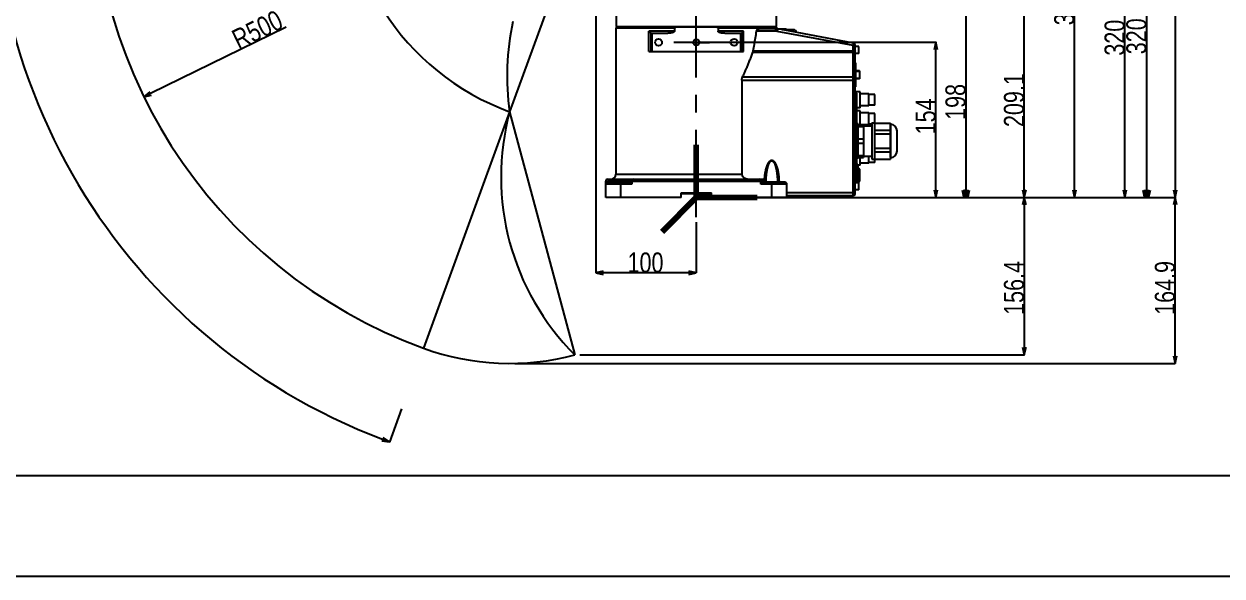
# Model space of a CAD drawing. Extents: x 0 to 4205, y 0 to 2970.
# Drawn here: x 1824 to 3014, y 0 to 548 of the extents above; entities that cross this region are included whole.
import ezdxf

# ---------------------------------------------------------------- set-up
doc = ezdxf.new("R2010")
doc.units = 0
doc.header["$LTSCALE"] = 231.275
doc.header["$PDMODE"] = 3
doc.header["$PDSIZE"] = 0.3125
doc.linetypes.add('CENTER', pattern=[0.6, 0.375, -0.075, 0.075, -0.075])
doc.layers.get('0').update_dxf_attribs({"linetype": 'CONTINUOUS'})
doc.layers.get('Defpoints').update_dxf_attribs({"linetype": 'CONTINUOUS'})
for name, color, linetype in [('5_ALL_CURVE', 7, 'CONTINUOUS'), ('95_ALL_DIM', 7, 'CONTINUOUS'), ('DEFAULT_1', 7, 'CENTER')]:
    doc.layers.add(name, color=color, linetype=linetype)
doc.layers.add('坐标轴', color=10, linetype='CONTINUOUS', lineweight=200)
doc.styles.get("Standard").update_dxf_attribs({"font": 'txt', "width": 0.8})
doc.dimstyles.new('DIMSTYLE_1', dxfattribs={"dimtxt": 20, "dimasz": 7.5, "dimexe": 0.18, "dimexo": 0.0625, "dimgap": 0.09, "dimtad": 1, "dimdec": 3, "dimdsep": 46, "dimtxsty": 'Standard', "dimblk": 'OPEN', "dimblk1": 'OPEN', "dimblk2": 'OPEN', "dimcen": 0.09, "dimadec": 0, "dimazin": 0, "dimtp": 0.001, "dimtm": 0.001, "dimtfac": 1, "dimtdec": 3, "dimtofl": 0, "dimtmove": 0, "dimatfit": 3, "dimldrblk": 'OPEN', "dimfxl": 1, "dimtolj": 1, "dimarcsym": 0})
doc.dimstyles.new('DIMSTYLE_2', dxfattribs={"dimtxt": 20, "dimasz": 7.5, "dimexe": 0.18, "dimexo": 0.0625, "dimgap": 0.09, "dimtad": 1, "dimdec": 3, "dimdsep": 46, "dimtxsty": 'Standard', "dimblk": 'OPEN', "dimblk1": 'OPEN', "dimblk2": 'OPEN', "dimcen": 0.09, "dimadec": 0, "dimazin": 0, "dimtp": 0.5, "dimtm": 0.5, "dimtfac": 1, "dimtdec": 3, "dimtofl": 0, "dimtmove": 0, "dimatfit": 3, "dimldrblk": 'OPEN', "dimfxl": 1, "dimtolj": 1, "dimarcsym": 0})
doc.dimstyles.new('DIMSTYLE_3', dxfattribs={"dimtxt": 20, "dimasz": 7.5, "dimexe": 0.18, "dimexo": 0.0625, "dimgap": 0.09, "dimtad": 1, "dimdec": 3, "dimdsep": 46, "dimtxsty": 'Standard', "dimblk": 'OPEN', "dimblk1": 'OPEN', "dimblk2": 'OPEN', "dimcen": 0.09, "dimadec": 0, "dimazin": 0, "dimtp": 0.001, "dimtm": 0.001, "dimtfac": 1, "dimtdec": 3, "dimtofl": 0, "dimtmove": 0, "dimatfit": 3, "dimldrblk": 'OPEN', "dimfxl": 1, "dimtolj": 1, "dimarcsym": 0})

# ---------------------------------------------------------------- blocks, each defined once
blk = doc.blocks.new('_OPEN')
at = {"color": 0, "linetype": 'ByBlock'}
for p, q in [((0, 0), (-1, 0.23)), ((-1, -0.23), (0, 0)), ((-1, 0), (0, 0))]:
    blk.add_line(p, q, dxfattribs=at)
blk = doc.blocks.new('*D9')
at = {"layer": '95_ALL_DIM', "color": 0, "lineweight": -2, "transparency": 16777216}
for p, q in [((2392, 1260.3), (2392, 1295.4)), ((2199, 166.1), (2187, 133.1))]:
    blk.add_line(p, q, dxfattribs=at)
blk.add_arc((2392, 696.2), 599, 90.7174, 249.2826, dxfattribs=at)
at = {"layer": 'Defpoints', "color": 0, "transparency": 16777216}
for p in [(2392, 1260.2), (2392, 1207.6), (1911.5, 1053.9), (2390.3, 691.5), (2199.1, 166.1)]:
    blk.add_point(p, dxfattribs=at)
at = {"layer": '95_ALL_DIM', "color": 0, "lineweight": -2, "transparency": 16777216, "xscale": 7.5, "yscale": 7.5, "zscale": 7.5}
for p, rotation in [((2392, 1295.2), 0.3586754377824675), ((2187.1, 133.3), 339.6413245622188)]:
    blk.add_blockref('_OPEN', p, dxfattribs=dict(at, rotation=rotation))
at = {"layer": '95_ALL_DIM', "color": 0, "transparency": 16777216, "insert": (1784, 733.5), "char_height": 20, "attachment_point": 5, "rotation": 86.4841}
blk.add_mtext('\\A1;-160°', dxfattribs=at)
blk = doc.blocks.new('*D10')
at = {"layer": '95_ALL_DIM', "color": 0, "lineweight": -2, "transparency": 16777216}
for p, q in [((2392, 607.2), (2392, 301.1)), ((2492, 351.5), (2492, 301.1)), ((2484.5, 301.2), (2399.5, 301.2))]:
    blk.add_line(p, q, dxfattribs=at)
at = {"layer": 'Defpoints', "color": 0, "transparency": 16777216}
for p in [(2392, 607.2), (2492, 351.5), (2392, 301.2)]:
    blk.add_point(p, dxfattribs=at)
at = {"layer": '95_ALL_DIM', "color": 0, "lineweight": -2, "transparency": 16777216, "xscale": 7.5, "yscale": 7.5, "zscale": 7.5, "rotation": 180}
blk.add_blockref('_OPEN', (2392, 301.2), dxfattribs=at)
at = {"layer": '95_ALL_DIM', "color": 0, "lineweight": -2, "transparency": 16777216, "xscale": 7.5, "yscale": 7.5, "zscale": 7.5}
blk.add_blockref('_OPEN', (2492, 301.2), dxfattribs=at)
at = {"layer": '95_ALL_DIM', "color": 0, "transparency": 16777216, "insert": (2441.5, 311.3), "char_height": 20, "attachment_point": 5}
blk.add_mtext('\\A1;100', dxfattribs=at)
blk = doc.blocks.new('*D11')
at = {"layer": '95_ALL_DIM', "color": 0, "lineweight": -2, "transparency": 16777216}
for p, q in [((2469.8, 530.2), (2730.3, 530.2)), ((2730.1, 383.7), (2730.1, 522.7)), ((2552.1, 376.2), (2730.3, 376.2))]:
    blk.add_line(p, q, dxfattribs=at)
at = {"layer": 'Defpoints', "color": 0, "transparency": 16777216}
for p in [(2469.7, 530.2), (2730.1, 530.2), (2552.1, 376.2)]:
    blk.add_point(p, dxfattribs=at)
at = {"layer": '95_ALL_DIM', "color": 0, "lineweight": -2, "transparency": 16777216, "xscale": 7.5, "yscale": 7.5, "zscale": 7.5}
for p, rotation in [((2730.1, 530.2), 90), ((2730.1, 376.2), 270)]:
    blk.add_blockref('_OPEN', p, dxfattribs=dict(at, rotation=rotation))
at = {"layer": '95_ALL_DIM', "color": 0, "transparency": 16777216, "insert": (2720, 456.6), "char_height": 20, "attachment_point": 5, "rotation": 90}
blk.add_mtext('\\A1;154', dxfattribs=at)
blk = doc.blocks.new('*D12')
at = {"layer": '95_ALL_DIM', "color": 0, "lineweight": -2, "transparency": 16777216}
for p, q in [((2481.6, 696.2), (2918, 696.2)), ((2917.9, 383.7), (2917.9, 688.7)), ((2588.4, 376.2), (2918, 376.2))]:
    blk.add_line(p, q, dxfattribs=at)
at = {"layer": 'Defpoints', "color": 0, "transparency": 16777216}
for p in [(2481.5, 696.2), (2917.9, 696.2), (2588.3, 376.2)]:
    blk.add_point(p, dxfattribs=at)
at = {"layer": '95_ALL_DIM', "color": 0, "lineweight": -2, "transparency": 16777216, "xscale": 7.5, "yscale": 7.5, "zscale": 7.5}
for p, rotation in [((2917.9, 696.2), 90), ((2917.9, 376.2), 270)]:
    blk.add_blockref('_OPEN', p, dxfattribs=dict(at, rotation=rotation))
at = {"layer": '95_ALL_DIM', "color": 0, "transparency": 16777216, "insert": (2907.8, 534.8), "char_height": 20, "attachment_point": 5, "rotation": 90}
blk.add_mtext('\\A1;320', dxfattribs=at)
blk = doc.blocks.new('*D13')
at = {"layer": '95_ALL_DIM', "color": 0, "lineweight": -2, "transparency": 16777216}
for p, q in [((2748.6, 585.3), (2818, 585.3)), ((2817.9, 383.7), (2817.9, 577.8)), ((2587, 376.2), (2818, 376.2))]:
    blk.add_line(p, q, dxfattribs=at)
at = {"layer": 'Defpoints', "color": 0, "transparency": 16777216}
for p in [(2748.5, 585.3), (2817.9, 585.3), (2587, 376.2)]:
    blk.add_point(p, dxfattribs=at)
at = {"layer": '95_ALL_DIM', "color": 0, "lineweight": -2, "transparency": 16777216, "xscale": 7.5, "yscale": 7.5, "zscale": 7.5}
for p, rotation in [((2817.9, 585.3), 90), ((2817.9, 376.2), 270)]:
    blk.add_blockref('_OPEN', p, dxfattribs=dict(at, rotation=rotation))
at = {"layer": '95_ALL_DIM', "color": 0, "transparency": 16777216, "insert": (2807.8, 472.8), "char_height": 20, "attachment_point": 5, "rotation": 90}
blk.add_mtext('\\A1;209.1', dxfattribs=at)
blk = doc.blocks.new('*D14')
at = {"layer": '95_ALL_DIM', "color": 0, "lineweight": -2, "transparency": 16777216}
for p, q in [((2573.8, 769.4), (2868, 769.4)), ((2867.9, 383.7), (2867.9, 761.9)), ((2572, 376.2), (2868, 376.2))]:
    blk.add_line(p, q, dxfattribs=at)
at = {"layer": 'Defpoints', "color": 0, "transparency": 16777216}
for p in [(2573.7, 769.4), (2867.9, 769.4), (2572, 376.2)]:
    blk.add_point(p, dxfattribs=at)
at = {"layer": '95_ALL_DIM', "color": 0, "lineweight": -2, "transparency": 16777216, "xscale": 7.5, "yscale": 7.5, "zscale": 7.5}
for p, rotation in [((2867.9, 769.4), 90), ((2867.9, 376.2), 270)]:
    blk.add_blockref('_OPEN', p, dxfattribs=dict(at, rotation=rotation))
at = {"layer": '95_ALL_DIM', "color": 0, "transparency": 16777216, "insert": (2857.8, 573.9), "char_height": 20, "attachment_point": 5, "rotation": 90}
blk.add_mtext('\\A1;393.3', dxfattribs=at)
blk = doc.blocks.new('*D16')
at = {"layer": '95_ALL_DIM', "color": 0, "lineweight": -2, "transparency": 16777216}
for p, q in [((2397, 1196.2), (2968, 1196.2)), ((2967.9, 1188.7), (2967.9, 383.7)), ((2587, 376.2), (2968, 376.2))]:
    blk.add_line(p, q, dxfattribs=at)
at = {"layer": 'Defpoints', "color": 0, "transparency": 16777216}
for p in [(2397, 1196.2), (2587, 376.2), (2967.9, 376.2)]:
    blk.add_point(p, dxfattribs=at)
at = {"layer": '95_ALL_DIM', "color": 0, "lineweight": -2, "transparency": 16777216, "xscale": 7.5, "yscale": 7.5, "zscale": 7.5}
for p, rotation in [((2967.9, 1196.2), 90), ((2967.9, 376.2), 270)]:
    blk.add_blockref('_OPEN', p, dxfattribs=dict(at, rotation=rotation))
at = {"layer": '95_ALL_DIM', "color": 0, "transparency": 16777216, "insert": (2957.8, 762.1), "char_height": 20, "attachment_point": 5, "rotation": 90}
blk.add_mtext('\\A1;820', dxfattribs=at)
blk = doc.blocks.new('*D17')
at = {"layer": '95_ALL_DIM', "color": 0, "lineweight": -2, "transparency": 16777216}
for p, q in [((2587, 376.2), (2818, 376.2)), ((2817.9, 368.7), (2817.9, 227.3)), ((2376.2, 219.8), (2818, 219.8))]:
    blk.add_line(p, q, dxfattribs=at)
at = {"layer": 'Defpoints', "color": 0, "transparency": 16777216}
for p in [(2587, 376.2), (2376.2, 219.8), (2817.9, 219.8)]:
    blk.add_point(p, dxfattribs=at)
at = {"layer": '95_ALL_DIM', "color": 0, "lineweight": -2, "transparency": 16777216, "xscale": 7.5, "yscale": 7.5, "zscale": 7.5}
for p, rotation in [((2817.9, 376.2), 90), ((2817.9, 219.8), 270)]:
    blk.add_blockref('_OPEN', p, dxfattribs=dict(at, rotation=rotation))
at = {"layer": '95_ALL_DIM', "color": 0, "transparency": 16777216, "insert": (2807.8, 286.2), "char_height": 20, "attachment_point": 5, "rotation": 90}
blk.add_mtext('\\A1;156.4', dxfattribs=at)
blk = doc.blocks.new('*D18')
at = {"layer": '95_ALL_DIM', "color": 0, "lineweight": -2, "transparency": 16777216}
for p, q in [((2572, 376.2), (2968, 376.2)), ((2967.9, 218.7), (2967.9, 368.7)), ((2311.5, 211.2), (2968, 211.2))]:
    blk.add_line(p, q, dxfattribs=at)
at = {"layer": 'Defpoints', "color": 0, "transparency": 16777216}
for p in [(2572, 376.2), (2967.9, 376.2), (2311.5, 211.2)]:
    blk.add_point(p, dxfattribs=at)
at = {"layer": '95_ALL_DIM', "color": 0, "lineweight": -2, "transparency": 16777216, "xscale": 7.5, "yscale": 7.5, "zscale": 7.5}
for p, rotation in [((2967.9, 376.2), 90), ((2967.9, 211.2), 270)]:
    blk.add_blockref('_OPEN', p, dxfattribs=dict(at, rotation=rotation))
at = {"layer": '95_ALL_DIM', "color": 0, "transparency": 16777216, "insert": (2957.8, 286.2), "char_height": 20, "attachment_point": 5, "rotation": 90}
blk.add_mtext('\\A1;164.9', dxfattribs=at)
blk = doc.blocks.new('*D24')
at = {"layer": '95_ALL_DIM', "color": 0, "lineweight": -2, "transparency": 16777216}
blk.add_line((2084.3, 545.4), (1949.7, 479.4), dxfattribs=at)
at = {"layer": 'Defpoints', "color": 0, "transparency": 16777216}
for p in [(2392, 696.2), (1943, 476.1)]:
    blk.add_point(p, dxfattribs=at)
at = {"layer": '95_ALL_DIM', "color": 0, "lineweight": -2, "transparency": 16777216, "xscale": 7.5, "yscale": 7.5, "zscale": 7.5, "rotation": 206.1091323632029}
blk.add_blockref('_OPEN', (1943, 476.1), dxfattribs=at)
at = {"layer": '95_ALL_DIM', "color": 0, "transparency": 16777216, "insert": (2055.8, 542.7), "char_height": 20, "attachment_point": 5, "rotation": 26.1091}
blk.add_mtext('\\A1;R500', dxfattribs=at)
blk = doc.blocks.new('*D33')
at = {"layer": 'Defpoints', "color": 0, "transparency": 16777216}
for p in [(2568.8, 574.2), (2507, 376.2), (2759.8, 376.2)]:
    blk.add_point(p, dxfattribs=at)
at = {"layer": '坐标轴', "color": 0, "lineweight": -2, "transparency": 16777216}
for p, q in [((2568.9, 574.2), (2760, 574.2)), ((2759.8, 566.7), (2759.8, 383.7)), ((2507, 376.2), (2760, 376.2))]:
    blk.add_line(p, q, dxfattribs=at)
at = {"layer": '坐标轴', "color": 0, "lineweight": -2, "transparency": 16777216, "xscale": 7.5, "yscale": 7.5, "zscale": 7.5}
for p, rotation in [((2759.8, 574.2), 90), ((2759.8, 376.2), 270)]:
    blk.add_blockref('_OPEN', p, dxfattribs=dict(at, rotation=rotation))
at = {"layer": '坐标轴', "color": 0, "transparency": 16777216, "insert": (2749.7, 471), "char_height": 20, "attachment_point": 5, "rotation": 90}
blk.add_mtext('\\A1;198', dxfattribs=at)
blk = doc.blocks.new('*D40')
at = {"layer": 'Defpoints', "color": 0, "transparency": 16777216}
for p in [(2392, 696.2), (2492, 376.2), (2939.5, 376.2)]:
    blk.add_point(p, dxfattribs=at)
at = {"layer": '坐标轴', "color": 0, "lineweight": -2, "transparency": 16777216}
for p, q in [((2392, 696.2), (2939.6, 696.2)), ((2939.5, 688.7), (2939.5, 383.7)), ((2492, 376.2), (2939.6, 376.2))]:
    blk.add_line(p, q, dxfattribs=at)
at = {"layer": '坐标轴', "color": 0, "lineweight": -2, "transparency": 16777216, "xscale": 7.5, "yscale": 7.5, "zscale": 7.5}
for p, rotation in [((2939.5, 696.2), 90), ((2939.5, 376.2), 270)]:
    blk.add_blockref('_OPEN', p, dxfattribs=dict(at, rotation=rotation))
at = {"layer": '坐标轴', "color": 0, "transparency": 16777216, "insert": (2929.4, 536.2), "char_height": 20, "attachment_point": 5, "rotation": 90}
blk.add_mtext('\\A1;320', dxfattribs=at)

msp = doc.modelspace()

# ---------------------------------------------------------------- linework, layer by layer
for p, q in [((2412.4681, 562.6674), (2412.4681, 545.9674)), ((2571.4681, 562.6674), (2571.4681, 545.9674)), ((2412.9681, 545.6674), (2411.9681, 544.6674)), ((2411.9681, 544.6674), (2470.2655, 544.6674)), ((2411.9681, 544.6674), (2411.9681, 399.1674)), ((2412.4681, 545.9674), (2571.468, 545.9674)), ((2412.9681, 545.6674), (2570.9681, 545.6674)), ((2418.9681, 545.9674), (2418.9681, 545.6674)), ((2422.3726, 545.9674), (2422.3726, 545.6674)), ((2430.3726, 545.9674), (2430.3726, 545.6674)), ((2431.9681, 545.9674), (2431.9681, 545.6674)), ((2470.2655, 541.1674), (2444.9092, 541.1674)), ((2444.9092, 521.1674), (2444.9092, 541.1674)), ((2446.9644, 539.1674), (2463.7723, 539.1674)), ((2446.9681, 521.1674), (2446.9681, 539.1674)), ((2447.9681, 521.1674), (2447.9681, 539.1674)), ((2460.7975, 545.9674), (2460.7975, 545.6674)), ((2468.7975, 545.9674), (2468.7975, 545.6674)), ((2470.2655, 544.6674), (2470.2655, 541.1674)), ((2513.6706, 544.6674), (2571.9681, 544.6674)), ((2513.6706, 544.6674), (2513.6706, 541.1674)), ((2539.0269, 541.1674), (2513.6706, 541.1674)), ((2515.1386, 545.9674), (2515.1386, 545.6674)), ((2520.1638, 539.1674), (2536.9718, 539.1674)), ((2523.1386, 545.9674), (2523.1386, 545.6674)), ((2535.9681, 539.1674), (2535.9681, 521.1674)), ((2536.9681, 539.1674), (2536.9681, 521.1674)), ((2539.0269, 521.1674), (2539.0269, 541.1674)), ((2571.0465, 541.2087), (2551.8766, 541.2087)), ((2551.9681, 545.9674), (2551.9681, 545.6674)), ((2553.5635, 545.9674), (2553.5635, 545.6674)), ((2571.0465, 543.6674), (2554.3638, 543.6674)), ((2561.5635, 545.9674), (2561.5635, 545.6674)), ((2570.9681, 545.6674), (2571.9681, 544.6674)), ((2571.0465, 541.2087), (2571.0465, 543.6674)), ((2571.9681, 544.6674), (2571.9681, 543.6252)), ((2647.9681, 527.0291), (2572.3258, 541.0908)), ((2648.3336, 529.4713), (2572.8741, 543.499)), ((2580.9681, 543.3674), (2573.5819, 543.3674)), ((2581.4681, 542.8674), (2576.2715, 542.8674)), ((2588.4681, 542.6674), (2577.3474, 542.6674)), ((2581.4681, 542.8674), (2581.4681, 542.6674)), ((2647.9681, 378.1674), (2647.9681, 527.0291)), ((2649.9681, 380.1674), (2649.9681, 527.5049)), ((2653.4681, 526.1674), (2649.9681, 526.1674)), ((2653.4681, 519.1674), (2653.4681, 526.1674)), ((2444.9092, 521.1674), (2539.0269, 521.1674)), ((2548.1623, 520.4548), (2647.9681, 520.4548)), ((2548.5463, 521.9088), (2647.9681, 521.9088)), ((2653.4681, 519.1674), (2649.9681, 519.1674)), ((2650.4681, 509.8674), (2649.9681, 509.8674)), ((2650.4681, 506.8674), (2649.9681, 506.8674)), ((2650.4681, 485.8674), (2650.4681, 509.8674)), ((2654.0681, 501.7774), (2650.4681, 501.7774)), ((2654.4681, 501.3674), (2650.4681, 501.3674)), ((2654.0681, 501.7774), (2654.0681, 501.3674)), ((2654.4681, 494.3674), (2654.4681, 501.3674)), ((2537.1787, 492.4926), (2649.9681, 492.4926)), ((2537.1787, 492.4926), (2537.1787, 399.1674)), ((2647.9681, 495.7509), (2537.9652, 495.7509)), ((2650.4681, 488.8674), (2649.9681, 488.8674)), ((2654.4681, 494.3674), (2650.4681, 494.3674)), ((2654.0681, 493.9574), (2650.4681, 493.9574)), ((2654.0681, 494.3674), (2654.0681, 493.9574)), ((2650.4681, 485.8674), (2649.9681, 485.8674)), ((2654.9681, 481.1674), (2649.9681, 481.1674)), ((2649.9681, 479.6674), (2651.4681, 479.6674)), ((2651.4681, 390.6674), (2651.4681, 479.6674)), ((2654.9681, 465.1674), (2654.9681, 481.1674)), ((2663.4681, 479.1674), (2654.9681, 479.1674)), ((2663.4681, 467.1674), (2663.4681, 479.1674)), ((2669.4681, 478.4174), (2663.4681, 478.4174)), ((2669.4681, 467.9174), (2669.4681, 478.4174)), ((2654.9681, 465.1674), (2651.4681, 465.1674)), ((2663.4681, 467.1674), (2654.9681, 467.1674)), ((2669.4681, 467.9174), (2663.4681, 467.9174)), ((2654.9681, 462.1674), (2651.4681, 462.1674)), ((2654.9681, 448.6674), (2654.9681, 462.1674)), ((2663.4681, 460.1674), (2654.9681, 460.1674)), ((2663.4681, 448.1674), (2663.4681, 460.1674)), ((2669.4681, 459.4174), (2663.4681, 459.4174)), ((2669.4681, 410.9174), (2669.4681, 459.4174)), ((2652.9681, 449.1674), (2651.4681, 449.1674)), ((2652.9681, 415.1674), (2652.9681, 449.1674)), ((2652.9681, 448.6674), (2657.9681, 448.6674)), ((2652.9681, 446.6474), (2657.9681, 446.6474)), ((2657.9681, 448.6674), (2657.9681, 415.6674)), ((2663.4681, 448.1674), (2657.9681, 448.1674)), ((2657.9681, 447.1674), (2666.4681, 447.1674)), ((2666.4681, 448.9174), (2663.4681, 448.9174)), ((2666.4681, 450.1674), (2669.4681, 450.1674)), ((2666.4681, 450.1674), (2666.4681, 414.1674)), ((2669.4681, 450.0537), (2684.939, 450.0537)), ((2669.4681, 442.86), (2684.939, 442.86)), ((2684.939, 450.0537), (2684.939, 414.2811)), ((2684.9749, 448.6674), (2684.939, 448.6674)), ((2684.9749, 415.6674), (2684.9749, 448.6674)), ((2691.4681, 422.1606), (2691.4681, 442.1743)), ((2652.9681, 434.1874), (2657.9681, 434.1874)), ((2652.9681, 430.1474), (2657.9681, 430.1474)), ((2669.4681, 439.3612), (2684.939, 439.3612)), ((2652.9681, 417.6874), (2657.9681, 417.6874)), ((2657.9681, 417.1674), (2666.4681, 417.1674)), ((2663.4681, 410.1674), (2663.4681, 417.1674)), ((2669.4681, 424.9737), (2684.939, 424.9737)), ((2669.4681, 421.4749), (2684.939, 421.4749)), ((2652.9681, 415.1674), (2651.4681, 415.1674)), ((2654.9681, 408.1674), (2652.5661, 408.1674)), ((2652.9681, 415.6674), (2657.9681, 415.6674)), ((2652.9681, 390.6674), (2652.9681, 406.6674)), ((2654.9681, 408.1674), (2654.9681, 415.6674)), ((2663.4681, 410.1674), (2654.9681, 410.1674)), ((2669.4681, 410.9174), (2663.4681, 410.9174)), ((2666.4681, 414.1674), (2669.4681, 414.1674)), ((2669.4681, 414.2811), (2684.939, 414.2811)), ((2684.9749, 415.6674), (2684.939, 415.6674)), ((2403.9681, 394.1674), (2557.5872, 394.1674)), ((2411.9681, 399.1674), (2537.1787, 399.1674)), ((2416.9681, 376.1674), (2416.9681, 394.1674)), ((2653.8681, 404.6674), (2652.9681, 404.6674)), ((2653.8681, 391.6674), (2653.8681, 404.6674)), ((2654.3681, 392.1674), (2654.3681, 404.1674)), ((2401.9681, 392.1674), (2561.1683, 392.1674)), ((2401.9681, 376.1674), (2401.9681, 392.1674)), ((2427.9681, 389.1674), (2401.9681, 389.1674)), ((2427.9681, 391.1674), (2403.9681, 391.1674)), ((2427.9681, 392.1674), (2427.9681, 389.1674)), ((2555.9681, 389.1674), (2555.9681, 392.1674)), ((2579.9681, 391.1674), (2555.9681, 391.1674)), ((2581.9681, 389.1674), (2555.9681, 389.1674)), ((2566.9681, 376.1674), (2566.9681, 391.1674)), ((2581.9681, 376.1674), (2581.9681, 389.1674)), ((2581.9681, 381.1674), (2649.9681, 381.1674)), ((2653.4681, 390.6674), (2649.9681, 390.6674)), ((2653.4681, 383.6674), (2649.9681, 383.6674)), ((2653.8681, 391.6674), (2652.9681, 391.6674)), ((2653.4681, 383.6674), (2653.4681, 390.6674)), ((2476.9681, 376.1674), (2401.9681, 376.1674)), ((2476.9681, 380.6674), (2506.9681, 380.6674)), ((2476.9681, 376.1674), (2476.9681, 380.6674)), ((2506.9681, 379.6674), (2476.9681, 379.6674)), ((2506.9681, 376.1674), (2506.9681, 380.6674)), ((2581.9681, 376.1674), (2506.9681, 376.1674)), ((2581.9681, 378.1674), (2647.9681, 378.1674)), ((150, 100), (4145, 100)), ((0, 0), (4205, 0))]:
    msp.add_line(p, q)
for centre, radius in [((2454.4681, 530.1674), 3.4), ((2491.9681, 530.1674), 3), ((2529.4681, 530.1674), 3.4)]:
    msp.add_circle(centre, radius)
for centre, radius, start, end in [((2571.0465, 533.6674), 10, 79.4690563, 90.000013), ((2580.9681, 542.8674), 0.5, 0, 90), ((2588.4681, 539.6674), 3, 7.2691359, 90), ((2647.9681, 527.5049), 2, 0.0000003, 79.4690722), ((2684.9749, 442.1743), 6.4931, 0, 90), ((2684.9749, 422.1606), 6.4931, 270, 360), ((2649.9681, 406.6674), 3, 0, 60), ((2403.9681, 392.1674), 2, 90, 180), ((2406.9681, 399.1674), 5, 270, 360), ((2429.9681, 392.1674), 2, 90, 180), ((2553.9681, 392.1674), 2, 0, 90), ((2653.8681, 404.1674), 0.5, 0, 90), ((2403.9681, 389.1674), 2, 90, 180), ((2579.9681, 389.1674), 2, 0, 90), ((2653.8681, 392.1674), 0.5, 270, 360), ((2647.9681, 380.1674), 2, 270, 360)]:
    msp.add_arc(centre, radius, start, end)
for points, start_tangent, end_tangent in [([(2446.9596, 539.1689), (2446.9566, 539.1709), (2446.9445, 539.1811), (2446.9284, 539.1974), (2446.9083, 539.2192), (2446.8844, 539.2462), (2446.8569, 539.2778), (2446.8258, 539.3138), (2446.7913, 539.3536), (2446.7535, 539.3971), (2446.7126, 539.4439), (2446.6686, 539.4938), (2446.6217, 539.5465), (2446.5719, 539.6018), (2446.5194, 539.6594), (2446.4642, 539.7193), (2446.4064, 539.7813), (2446.3461, 539.8451), (2446.2834, 539.9106), (2446.2184, 539.9776), (2446.1511, 540.0461), (2446.0815, 540.116), (2446.0098, 540.1869), (2445.936, 540.259), (2445.8602, 540.332), (2445.7823, 540.4059), (2445.7026, 540.4804), (2445.6211, 540.5556), (2445.5377, 540.6313), (2445.4526, 540.7075), (2445.3658, 540.7839), (2445.2775, 540.8606), (2445.1875, 540.9374), (2445.0962, 541.0142), (2445.0034, 541.0909), (2444.9092, 541.1674)], (-0.86676201, 0.498721986), (-0.778530151, 0.627607205)), ([(2446.9644, 539.1674), (2446.9596, 539.1689)], (-1, 0), (-0.866762005, 0.498721993)), ([(2470.2655, 541.1674), (2470.2634, 541.1188), (2470.2566, 541.0691), (2470.245, 541.0184), (2470.2284, 540.9667), (2470.2061, 540.9138), (2470.1774, 540.8588), (2470.1414, 540.8015), (2470.0968, 540.7412), (2470.0411, 540.6765), (2469.9722, 540.6072), (2469.8904, 540.5351), (2469.7944, 540.4605), (2469.6809, 540.3822), (2469.5475, 540.3003), (2469.3933, 540.2156), (2469.2192, 540.1299), (2469.0241, 540.0435), (2468.805, 539.9561), (2468.5586, 539.8678), (2468.2822, 539.7788), (2467.9723, 539.6896), (2467.6223, 539.6005), (2467.2243, 539.5118), (2466.7706, 539.4251), (2466.2561, 539.3435), (2465.6857, 539.2719), (2465.0669, 539.2155), (2464.4174, 539.1795), (2463.7723, 539.1674)], (0, -1), (-1, 0)), ([(2474.3045, 545.6674), (2472.2835, 545.1911), (2470.2655, 544.6674)], (-0.975903796, -0.218201239), (-0.965117105, -0.26181859)), ([(2513.6706, 544.6674), (2511.6526, 545.1911), (2509.6316, 545.6674)], (-0.965117105, 0.26181859), (-0.975903796, 0.218201239)), ([(2520.1638, 539.1674), (2519.5116, 539.1798), (2518.8555, 539.2165), (2518.233, 539.2738), (2517.6617, 539.3461), (2517.1484, 539.4281), (2516.6969, 539.5149), (2516.3015, 539.6034), (2515.9542, 539.6923), (2515.6466, 539.781), (2515.3722, 539.8696), (2515.1277, 539.9574), (2514.9104, 540.0442), (2514.7171, 540.1298), (2514.5449, 540.2145), (2514.3923, 540.2981), (2514.2596, 540.3794), (2514.1461, 540.4573), (2514.0501, 540.5316), (2513.9692, 540.6022), (2513.9013, 540.6698), (2513.8444, 540.7349), (2513.7978, 540.797), (2513.7605, 540.8557), (2513.7312, 540.9114), (2513.7086, 540.9646), (2513.6916, 541.0166), (2513.6797, 541.0679), (2513.6728, 541.1182), (2513.6706, 541.1674)], (-1, 0), (0, 1)), ([(2536.9718, 539.1674), (2536.9766, 539.1689)], (1, 0), (0.866762005, 0.498721993)), ([(2536.9766, 539.1689), (2536.9796, 539.1709), (2536.9916, 539.1811), (2537.0077, 539.1974), (2537.0278, 539.2192), (2537.0517, 539.2462), (2537.0793, 539.2778), (2537.1104, 539.3138), (2537.1449, 539.3536), (2537.1826, 539.3971), (2537.2236, 539.4439), (2537.2676, 539.4938), (2537.3145, 539.5465), (2537.3643, 539.6018), (2537.4168, 539.6594), (2537.472, 539.7193), (2537.5297, 539.7813), (2537.59, 539.8451), (2537.6527, 539.9106), (2537.7178, 539.9776), (2537.7851, 540.0461), (2537.8546, 540.116), (2537.9264, 540.1869), (2538.0002, 540.259), (2538.076, 540.332), (2538.1538, 540.4059), (2538.2335, 540.4804), (2538.3151, 540.5556), (2538.3984, 540.6313), (2538.4835, 540.7075), (2538.5703, 540.7839), (2538.6587, 540.8606), (2538.7486, 540.9374), (2538.84, 541.0142), (2538.9328, 541.0909), (2539.0269, 541.1674)], (0.866762009, 0.498721986), (0.778530151, 0.627607205)), ([(2548.5463, 521.9088), (2549.6702, 528.1616), (2550.7807, 534.5952), (2551.8766, 541.2087)], (0.180366391, 0.983599494), (0.160242041, 0.987077752)), ([(2551.8766, 541.2087), (2551.9026, 541.3493), (2551.9348, 541.4901), (2551.9734, 541.6305), (2552.0188, 541.7707), (2552.0709, 541.9103), (2552.1302, 542.0491), (2552.1968, 542.1867), (2552.2709, 542.3228), (2552.3526, 542.4567), (2552.4422, 542.5878), (2552.5396, 542.7155), (2552.6448, 542.8389), (2552.7575, 542.9571), (2552.8776, 543.0691), (2553.0051, 543.1745), (2553.1395, 543.272), (2553.28, 543.3607), (2553.4261, 543.4397), (2553.577, 543.508), (2553.7314, 543.5648), (2553.8881, 543.6094), (2554.0463, 543.6416), (2554.2052, 543.6609), (2554.3638, 543.6674)], (0.160242041, 0.987077752), (1, 0)), ([(2572.3258, 541.0908), (2572.072, 541.1332), (2571.8168, 541.1662), (2571.5606, 541.1898), (2571.3037, 541.204), (2571.0465, 541.2087)], (-0.983156512, 0.182765621), (-1, 0.000000556)), ([(2572.3258, 541.0908), (2572.3581, 541.258), (2572.3903, 541.4228), (2572.4223, 541.5847), (2572.454, 541.7431), (2572.4852, 541.8975), (2572.5159, 542.0474), (2572.5459, 542.1922), (2572.5753, 542.3315), (2572.6037, 542.4648), (2572.6313, 542.5916), (2572.6578, 542.7116), (2572.6832, 542.8243), (2572.7073, 542.9294), (2572.7302, 543.0264), (2572.7518, 543.1151), (2572.7719, 543.1951), (2572.7905, 543.2663), (2572.8075, 543.3283), (2572.823, 543.381), (2572.8367, 543.4241), (2572.8487, 543.4576), (2572.859, 543.4813), (2572.8675, 543.4951), (2572.8741, 543.499)], (0.188700625, 0.98203466), (0.983156395, -0.182766253)), ([(2647.9681, 527.0291), (2647.9896, 527.1985), (2648.0111, 527.3655), (2648.0325, 527.5295), (2648.0536, 527.69), (2648.0744, 527.8465), (2648.0949, 527.9983), (2648.1149, 528.1451), (2648.1345, 528.2862), (2648.1535, 528.4213), (2648.1718, 528.5499), (2648.1895, 528.6715), (2648.2064, 528.7857), (2648.2225, 528.8922), (2648.2378, 528.9905), (2648.2521, 529.0805), (2648.2655, 529.1617), (2648.2779, 529.2339), (2648.2893, 529.2969), (2648.2995, 529.3504), (2648.3087, 529.3943), (2648.3167, 529.4284), (2648.3235, 529.4527), (2648.3292, 529.467), (2648.3336, 529.4713)], (0.125609894, 0.992079712), (0.983160917, -0.182741927)), ([(2647.9681, 527.0291), (2648.0989, 527.0283), (2648.2291, 527.026), (2648.3583, 527.0222), (2648.4857, 527.0168), (2648.611, 527.0099), (2648.7334, 527.0016), (2648.8526, 526.9919), (2648.9681, 526.9807), (2649.0792, 526.9683), (2649.1856, 526.9545), (2649.2868, 526.9395), (2649.3823, 526.9234), (2649.4718, 526.9062), (2649.5548, 526.8879), (2649.631, 526.8687), (2649.7001, 526.8487), (2649.7618, 526.8278), (2649.8158, 526.8063), (2649.8619, 526.7842), (2649.8999, 526.7616), (2649.9296, 526.7386), (2649.951, 526.7153), (2649.9638, 526.6918), (2649.9681, 526.6682)], (1, 0), (0, -1)), ([(2537.9652, 495.7509), (2539.455, 498.8634), (2540.9371, 502.113), (2542.4094, 505.5009), (2543.8701, 509.0283), (2545.3172, 512.6962), (2546.7486, 516.5048), (2548.1623, 520.4548)], (0.440319463, 0.897841172), (0.329688261, 0.944089853)), ([(2548.1623, 520.4548), (2548.2582, 520.7443), (2548.3444, 521.0347), (2548.421, 521.3256), (2548.4883, 521.6171), (2548.5463, 521.9088)], (0.329688261, 0.944089853), (0.180366391, 0.983599494)), ([(2647.9681, 521.9088), (2648.0937, 521.9081), (2648.2187, 521.906), (2648.3428, 521.9024), (2648.4655, 521.8975), (2648.5861, 521.8911), (2648.7043, 521.8835), (2648.8196, 521.8745), (2648.9316, 521.8642), (2649.0397, 521.8526), (2649.1436, 521.8399), (2649.2429, 521.826), (2649.3372, 521.811), (2649.426, 521.795), (2649.5091, 521.778), (2649.5861, 521.7601), (2649.6567, 521.7413), (2649.7207, 521.7218), (2649.7777, 521.7016), (2649.8276, 521.6808), (2649.8702, 521.6595), (2649.9052, 521.6377), (2649.9326, 521.6156), (2649.9523, 521.5932), (2649.9641, 521.5706), (2649.9681, 521.548)], (1, 0), (0, -1)), ([(2647.9681, 520.4548), (2648.0937, 520.4535), (2648.2187, 520.4496), (2648.3428, 520.4432), (2648.4655, 520.4343), (2648.5861, 520.4229), (2648.7043, 520.409), (2648.8196, 520.3928), (2648.9316, 520.3742), (2649.0397, 520.3533), (2649.1436, 520.3303), (2649.2429, 520.3052), (2649.3372, 520.2782), (2649.426, 520.2492), (2649.5091, 520.2185), (2649.5861, 520.1862), (2649.6567, 520.1523), (2649.7207, 520.1171), (2649.7777, 520.0806), (2649.8276, 520.043), (2649.8702, 520.0045), (2649.9052, 519.9652), (2649.9326, 519.9252), (2649.9523, 519.8848), (2649.9641, 519.844), (2649.9681, 519.8031)], (1, 0), (0, -1)), ([(2537.1787, 492.4926), (2537.1837, 492.754), (2537.1988, 493.017), (2537.2241, 493.2813), (2537.2599, 493.5467), (2537.3063, 493.8132), (2537.3636, 494.0817), (2537.4324, 494.3525), (2537.5129, 494.6256), (2537.6056, 494.9015), (2537.7115, 495.1809), (2537.8311, 495.4641), (2537.9652, 495.7509)], (0, 1), (0.440319463, 0.897841172)), ([(2647.9681, 495.7509), (2648.0937, 495.7496), (2648.2187, 495.7457), (2648.3428, 495.7393), (2648.4655, 495.7304), (2648.5861, 495.719), (2648.7043, 495.7051), (2648.8196, 495.6888), (2648.9316, 495.6703), (2649.0397, 495.6494), (2649.1436, 495.6264), (2649.2429, 495.6013), (2649.3372, 495.5742), (2649.426, 495.5453), (2649.5091, 495.5146), (2649.5861, 495.4822), (2649.6567, 495.4484), (2649.7207, 495.4131), (2649.7777, 495.3767), (2649.8276, 495.3391), (2649.8702, 495.3006), (2649.9052, 495.2613), (2649.9326, 495.2213), (2649.9523, 495.1809), (2649.9641, 495.1401), (2649.9681, 495.0992)], (1, 0), (0, -1)), ([(2559.8067, 393.492), (2559.8973, 395.1832), (2560.0311, 396.8311), (2560.2046, 398.4199), (2560.4133, 399.9355), (2560.652, 401.3653), (2560.9148, 402.6995), (2561.1958, 403.9313), (2561.489, 405.0569), (2561.7889, 406.076), (2562.0908, 406.9908), (2562.3903, 407.8059), (2562.6843, 408.5273), (2562.9702, 409.1625), (2563.2465, 409.7196), (2563.512, 410.2066), (2563.7662, 410.6311), (2564.0089, 411.0003), (2564.2403, 411.321), (2564.4608, 411.5992), (2564.6709, 411.8403), (2564.8714, 412.049), (2565.0628, 412.2292), (2565.2459, 412.3847), (2565.4216, 412.5184), (2565.5905, 412.6329), (2565.7534, 412.7305), (2565.911, 412.8129), (2566.0639, 412.8819), (2566.2129, 412.9386), (2566.3586, 412.9841), (2566.5015, 413.0193), (2566.6424, 413.0448), (2566.7819, 413.0611), (2566.9206, 413.0685), (2567.059, 413.0671), (2567.1979, 413.0569), (2567.3378, 413.0378), (2567.4793, 413.0093), (2567.623, 412.971), (2567.7696, 412.922), (2567.9197, 412.8616), (2568.0741, 412.7886), (2568.2333, 412.7015), (2568.398, 412.5988), (2568.5691, 412.4785), (2568.7471, 412.3381), (2568.933, 412.175), (2569.1274, 411.9859), (2569.3312, 411.7671), (2569.5449, 411.5143), (2569.7693, 411.2225), (2570.0048, 410.8861), (2570.2517, 410.4988), (2570.5102, 410.0537), (2570.78, 409.5434), (2571.0602, 408.9598), (2571.3498, 408.2951), (2571.6466, 407.5412), (2571.9479, 406.6912), (2572.2502, 405.7393), (2572.549, 404.6818), (2572.8392, 403.5173), (2573.115, 402.2475), (2573.3704, 400.8773), (2573.5995, 399.4146), (2573.7967, 397.8703), (2573.9568, 396.2576), (2574.0758, 394.5916), (2574.1506, 392.8899), (2574.1792, 391.1674)], (0.039867321, 0.999204982), (0.002998215, -0.999995505)), ([(2561.3022, 391.1674), (2561.3268, 392.8706), (2561.3903, 394.5389), (2561.4905, 396.167), (2561.6253, 397.7477), (2561.7906, 399.2613), (2561.9805, 400.6855), (2562.1901, 402.0134), (2562.4163, 403.2511), (2562.6568, 404.4037), (2562.9, 405.4363), (2563.1393, 406.3464), (2563.3752, 407.1564), (2563.6104, 407.8883), (2563.845, 408.5515), (2564.0683, 409.1255), (2564.2783, 409.6184), (2564.4777, 410.0462), (2564.6697, 410.4231), (2564.8538, 410.7531), (2565.0278, 411.0378), (2565.1916, 411.282), (2565.347, 411.4928), (2565.496, 411.676), (2565.6379, 411.8337), (2565.7719, 411.9675), (2565.8986, 412.0808), (2566.0189, 412.1765), (2566.1335, 412.2569), (2566.2431, 412.3241), (2566.3483, 412.3796), (2566.4496, 412.4248), (2566.5478, 412.461), (2566.6436, 412.4889), (2566.7376, 412.5094), (2566.8302, 412.5227), (2566.9219, 412.5293), (2567.0133, 412.5294), (2567.105, 412.5228), (2567.1976, 412.5095), (2567.2916, 412.4892), (2567.3874, 412.4613), (2567.4855, 412.4252), (2567.5868, 412.3801), (2567.692, 412.3247), (2567.8015, 412.2576), (2567.916, 412.1774), (2568.0363, 412.0819), (2568.1629, 411.9688), (2568.2968, 411.8352), (2568.4386, 411.6779), (2568.5875, 411.4948), (2568.7429, 411.2843), (2568.9066, 411.0405), (2569.0804, 410.7565), (2569.2644, 410.427), (2569.4564, 410.0504), (2569.6558, 409.623), (2569.8657, 409.1309), (2570.0886, 408.5582), (2570.3231, 407.8961), (2570.5587, 407.1635), (2570.7954, 406.3517), (2571.0355, 405.4389), (2571.2794, 404.4034), (2571.5205, 403.2481), (2571.7466, 402.01), (2571.956, 400.6831), (2572.1457, 399.26), (2572.3109, 397.7468), (2572.4457, 396.1655), (2572.546, 394.5363), (2572.6094, 392.8682), (2572.6339, 391.1674)], (0.002633739, 0.999996532), (0.002633737, -0.999996532)), ([(2537.1787, 399.1674), (2537.1837, 398.9987), (2537.199, 398.8289), (2537.2246, 398.6584), (2537.2609, 398.4871), (2537.3083, 398.3145), (2537.3671, 398.1403), (2537.4381, 397.9643), (2537.5222, 397.786), (2537.6202, 397.6052), (2537.7329, 397.4221), (2537.8617, 397.2363), (2538.0078, 397.0479), (2538.1723, 396.8573), (2538.3568, 396.6643), (2538.5628, 396.4696), (2538.7916, 396.2737), (2539.0445, 396.0775), (2539.3227, 395.882), (2539.6272, 395.6884), (2539.959, 395.4981), (2540.3177, 395.3131), (2540.702, 395.1358), (2541.1108, 394.968), (2541.543, 394.8116), (2541.997, 394.6684), (2542.4712, 394.5401), (2542.9627, 394.4285), (2543.4668, 394.3355), (2543.9788, 394.2623), (2544.4956, 394.2097), (2545.0142, 394.178), (2545.5311, 394.1674)], (0, -1), (1, 0)), ([(2557.5872, 394.1674), (2557.7867, 394.1623), (2557.989, 394.1467), (2558.1926, 394.1207), (2558.3963, 394.0841), (2558.5986, 394.0372), (2558.7972, 393.9805), (2558.9894, 393.915), (2559.1733, 393.8418), (2559.3479, 393.7619), (2559.5123, 393.6762), (2559.6655, 393.5858), (2559.8067, 393.492)], (1, 0), (0.817548795, -0.57585933)), ([(2559.8067, 393.492), (2559.963, 393.3784), (2560.1056, 393.2685), (2560.234, 393.1646), (2560.3465, 393.0698), (2560.4438, 392.9849), (2560.5287, 392.9086), (2560.6031, 392.8398), (2560.6691, 392.7775), (2560.7285, 392.7201), (2560.7831, 392.6663), (2560.8338, 392.6151), (2560.8805, 392.567), (2560.9226, 392.5226), (2560.96, 392.482), (2560.9934, 392.4448), (2561.0232, 392.4105), (2561.0498, 392.3788), (2561.0734, 392.3491), (2561.0945, 392.3212), (2561.1131, 392.2947), (2561.129, 392.2698), (2561.1421, 392.2465), (2561.1524, 392.2247), (2561.1601, 392.2044), (2561.1653, 392.1854), (2561.1683, 392.1674)], (0.817548795, -0.57585933), (0.108627462, -0.994082529)), ([(2561.3022, 391.1674), (2561.2986, 391.1698), (2561.2964, 391.1734), (2561.2945, 391.178), (2561.2925, 391.1841), (2561.291, 391.1893), (2561.2895, 391.1953), (2561.2878, 391.2024), (2561.286, 391.211), (2561.285, 391.2159), (2561.2839, 391.2214), (2561.2828, 391.2275), (2561.2817, 391.234), (2561.2805, 391.2409), (2561.2793, 391.248), (2561.278, 391.2554), (2561.2768, 391.263), (2561.2757, 391.2706), (2561.2745, 391.2781), (2561.2734, 391.2856), (2561.2723, 391.2932), (2561.2711, 391.3009), (2561.27, 391.309), (2561.2688, 391.3175), (2561.2675, 391.3265), (2561.2661, 391.3363), (2561.2647, 391.3468), (2561.2631, 391.3583), (2561.2614, 391.3709), (2561.2596, 391.3846), (2561.2577, 391.3997), (2561.2555, 391.4161), (2561.2532, 391.4342), (2561.2507, 391.4539), (2561.248, 391.4754), (2561.2451, 391.4989), (2561.242, 391.5244), (2561.2386, 391.5521), (2561.235, 391.5822), (2561.2311, 391.6147), (2561.2269, 391.6497), (2561.2225, 391.6873), (2561.2178, 391.7277), (2561.2128, 391.7709), (2561.2075, 391.8169), (2561.2019, 391.866), (2561.196, 391.9181), (2561.1897, 391.9738), (2561.1831, 392.0336), (2561.1759, 392.0979), (2561.1683, 392.1674)], (-1, -0.000000394), (-0.108627462, 0.994082529))]:
    msp.add_spline(points, degree=3, dxfattribs=dict(start_tangent=start_tangent, end_tangent=end_tangent))
at = {"layer": '5_ALL_CURVE'}
for p, q in [((2391.9681, 696.1674), (2306.463, 461.2443)), ((2306.463, 461.2443), (2220.958, 226.3211)), ((2306.463, 461.2443), (2371.1678, 219.7628))]:
    msp.add_line(p, q, dxfattribs=at)
for centre, radius, start, end in [((2391.9681, 696.1674), 500, 25, 250), ((2391.9681, 696.1674), 250, 25, 250), ((2553.896, 496.9781), 250, 167.5436466, 188.2177402), ((2547.9445, 396.5395), 250, 165, 225), ((2306.463, 461.2443), 250, 250, 285)]:
    msp.add_arc(centre, radius, start, end, dxfattribs=at)
at = {"layer": 'DEFAULT_1'}
for p, q in [((2491.9681, 356.5187), (2491.9681, 696.1869)), ((2491.9681, 530.1674), (2478.9681, 530.1674)), ((2491.9681, 530.1674), (2504.9681, 530.1674))]:
    msp.add_line(p, q, dxfattribs=at)
at = {"layer": '坐标轴', "color": 6}
msp.add_line((2491.9681, 376.1674), (2491.9681, 428.202), dxfattribs=at)
at = {"layer": '坐标轴'}
for q in [(2457.8946, 342.0939), (2552.4298, 376.1674)]:
    msp.add_line((2491.9681, 376.1674), q, dxfattribs=at)

# ---------------------------------------------------------------- dimensions: what is measured, and where the dimension line sits
at = {"layer": '95_ALL_DIM'}
dim = msp.add_angular_dim_2l(base=(1911.465, 1053.8887), line1=((2391.9681, 1207.5593), (2391.9681, 1260.2064)), line2=((2199.0554, 166.1441), (2390.258, 691.4689)), text='-<>', dimstyle='DIMSTYLE_2', dxfattribs=at)
dim.commit()
dim.dimension.update_dxf_attribs({"geometry": '*D9', "text_midpoint": (1794.0566, 732.9039), "dimtype": 162})
for base, p1, p2, angle, picture, middle in [((2967.8527, 376.1674), (2396.9681, 1196.1674), (2586.9681, 376.1674), 270, '*D16', (2967.8527, 762.1033)), ((2917.8527, 696.1674), (2588.3467, 376.1674), (2481.5274, 696.1674), 90, '*D12', (2917.8527, 534.785)), ((2391.9681, 301.2443), (2491.9681, 351.5187), (2391.9681, 607.224), 180, '*D10', (2441.5481, 301.2443)), ((2730.0702, 530.1674), (2552.0869, 376.1674), (2469.7341, 530.1674), 90, '*D11', (2730.0702, 456.5694))]:
    dim = msp.add_linear_dim(base=base, p1=p1, p2=p2, angle=angle, dimstyle='DIMSTYLE_3', dxfattribs=at)
    dim.commit()
    dim.dimension.update_dxf_attribs({"geometry": picture, "text_midpoint": middle, "dimtype": 160})
for base, p1, p2, angle, text, picture, middle in [((2867.8527, 769.3907), (2571.9681, 376.1674), (2573.7448, 769.3907), 90, '393.3', '*D14', (2867.8527, 573.8771)), ((2817.8527, 585.3156), (2586.9681, 376.1674), (2748.545, 585.3156), 90, '209.1', '*D13', (2817.8527, 472.7792)), ((2967.8527, 376.1674), (2311.463, 211.2443), (2571.9681, 376.1674), 90, '164.9', '*D18', (2967.8527, 286.2443)), ((2817.8527, 219.7628), (2586.9681, 376.1674), (2376.1678, 219.7628), 270, '156.4', '*D17', (2817.8527, 286.2443))]:
    dim = msp.add_linear_dim(base=base, p1=p1, p2=p2, angle=angle, text=text, dimstyle='DIMSTYLE_3', dxfattribs=at)
    dim.commit()
    dim.dimension.update_dxf_attribs({"geometry": picture, "text_midpoint": middle, "dimtype": 160})
dim = msp.add_radius_dim(center=(2391.9681, 696.1674), mpoint=(1942.9894, 476.1263), dimstyle='DIMSTYLE_1', dxfattribs=at)
dim.commit()
dim.dimension.update_dxf_attribs({"geometry": '*D24', "text_midpoint": (2060.2752, 533.6072), "dimtype": 164})
at = {"layer": '坐标轴', "color": 2}
dim = msp.add_linear_dim(base=(2939.4535, 376.1674), p1=(2391.9681, 696.1674), p2=(2491.9681, 376.1674), angle=90, dimstyle='DIMSTYLE_1', dxfattribs=at)
dim.commit()
dim.dimension.update_dxf_attribs({"geometry": '*D40', "text_midpoint": (2929.3635, 536.1674)})
dim = msp.add_linear_dim(base=(2759.7914, 376.1674), p1=(2568.8398, 574.1674), p2=(2506.9681, 376.1674), angle=90, dimstyle='DIMSTYLE_1', dxfattribs=at)
dim.commit()
dim.dimension.update_dxf_attribs({"geometry": '*D33', "text_midpoint": (2759.7914, 471.0015), "dimtype": 160})

doc.saveas('drawing.dxf')
